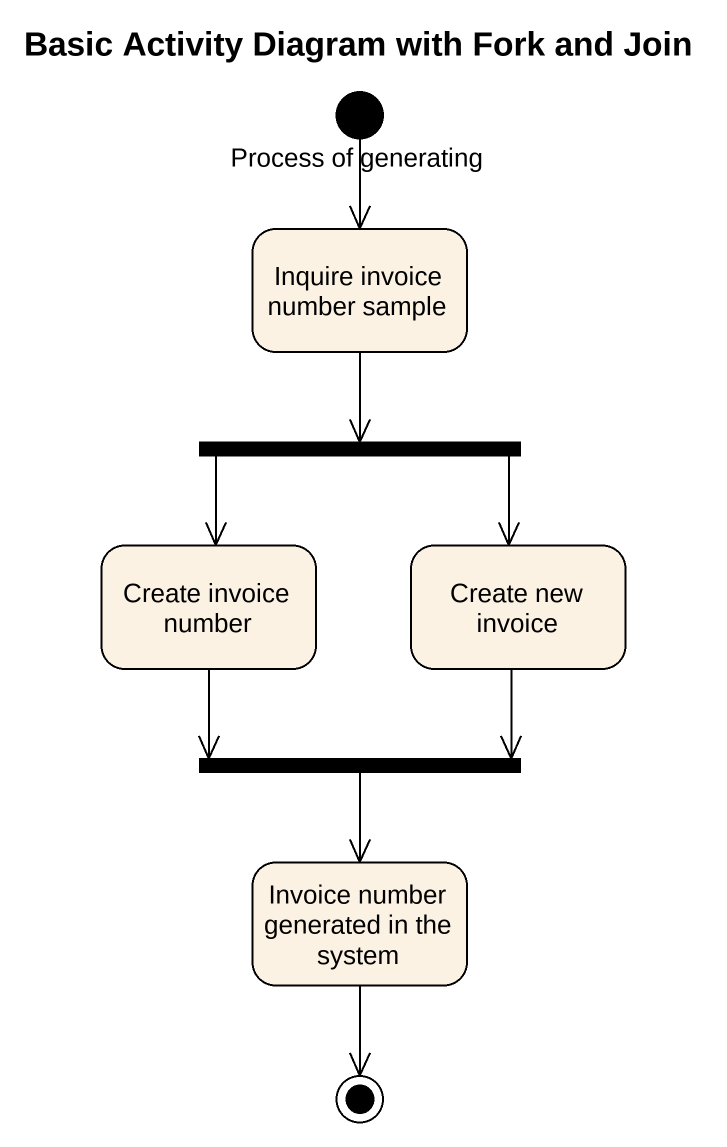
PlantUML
@startuml
title Basic Activity Diagram with Fork and Join
hide empty description
state "Process of generating" as Process_of_generating <<start>>
state "Inquire invoice number sample" as Inquire_invoice_number
state fork1 <<fork>>
state "Create invoice number" as Create_invoice_number
state "Create new invoice" as Create_new_invoice
state fork2 <<join>>
state "Invoice number generated in the system" as Invoice_number_generated_in
Process_of_generating --> Inquire_invoice_number
Inquire_invoice_number --> fork1
fork1 --> Create_invoice_number
fork1 --> Create_new_invoice
Create_invoice_number --> fork2
Create_new_invoice --> fork2
fork2 --> Invoice_number_generated_in
Invoice_number_generated_in --> [*]
@enduml
